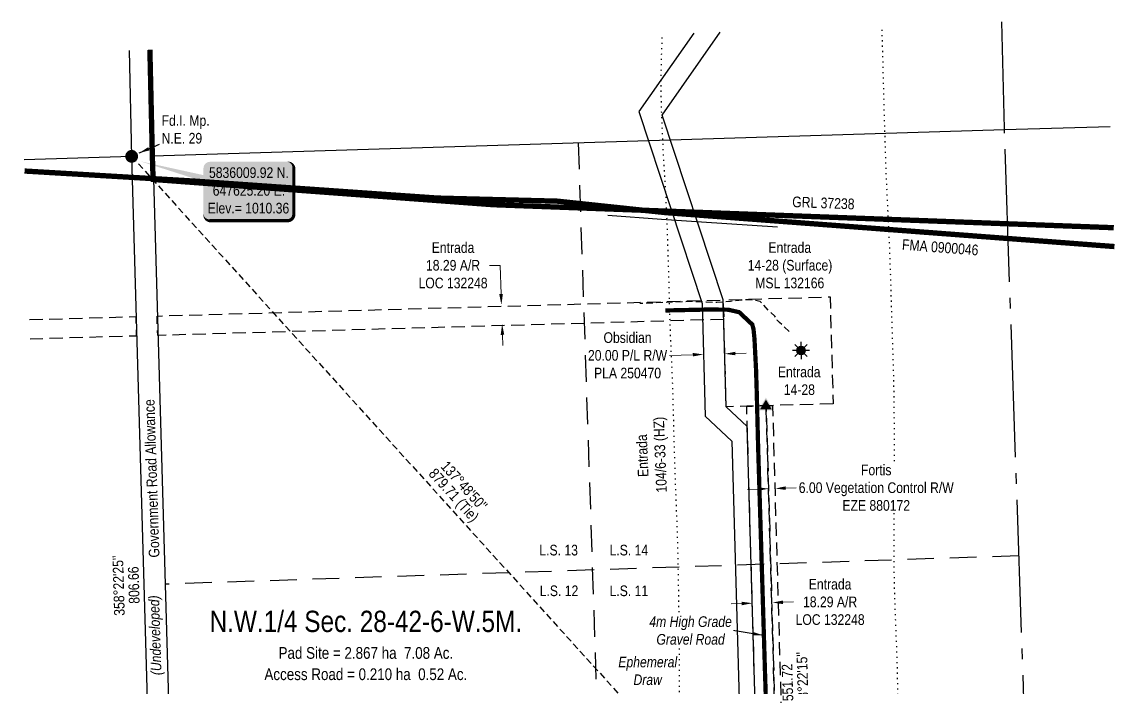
# Model space of a CAD drawing. Extents: x 643520 to 648788, y 5834306 to 5837060.
# Drawn here: x 647522 to 648552, y 5835511 to 5836136 of the extents above; entities that cross this region are included whole.
import ezdxf
from ezdxf.enums import TextEntityAlignment as Align

# ---------------------------------------------------------------- set-up
doc = ezdxf.new("R2010")
doc.units = 0
doc.header["$LTSCALE"] = 5
doc.header["$PDSIZE"] = 0.5
for name, pattern in [('CENTERLINEX3', [5, 2.5, -1, 0.5, -1]), ('foc-ACCESSROAD', [3.75, 2.5, -1.25]), ('foc-DOT', [1, 0.2, -0.8]), ('foc-FLOWLINE', [3.75, 2.5, -1.25]), ('foc-LSD', [8, 5, -3]), ('foc-QUARTERLINE', [33, 25, -3, 2, -3]), ('foc-TIELINE', [1.875, 1.25, -0.625]), ('UG_PIPE', [1.875, 1.25, -0.625])]:
    doc.linetypes.add(name, pattern=pattern)
doc.layers.get('Defpoints').update_dxf_attribs({"color": 9})
for name, color, linetype in [('AS-DRILL', 8, 'foc-DOT'), ('AS-FENCE', 48, 'foc-FENCE'), ('AS-PIPE-UG', 44, 'UG_PIPE'), ('AS-ROADS', 254, 'Continuous'), ('C-RW', 13, 'Continuous'), ('C-SYMBOL', 7, 'Continuous'), ('C-WS-S', 8, 'Continuous'), ('DETAIL-T', 7, 'Continuous'), ('F-AR', 190, 'foc-ACCESSROAD'), ('F-EZE', 190, 'foc-FLOWLINE'), ('F-WS', 190, 'foc-ACCESSROAD'), ('F-WS-S', 8, 'Continuous'), ('L-AREAREQUIRED', 7, 'Continuous'), ('L-AREAWORK', 5, 'Continuous'), ('L-BD', 7, 'Continuous'), ('L-MON', 1, 'Continuous'), ('L-ROAD-T', 7, 'Continuous'), ('L-SEC', 7, 'Continuous'), ('L-SECQ', 8, 'foc-QUARTERLINE'), ('L-SECTION-LSD', 7, 'foc-LSD'), ('L-TIE', 7, 'foc-TIELINE'), ('L-TIE-T', 7, 'Continuous'), ('T-WATER-T', 170, 'Continuous')]:
    doc.layers.add(name, color=color, linetype=linetype)
doc.layers.add('AS-FMA BOUNDARY', color=7, linetype='Continuous', true_color=0x008f47, transparency=0.7)
doc.layers.add('AS-TRAPPER BOUNDARY', color=7, linetype='CENTERLINEX3', true_color=0xb85c00, transparency=0.6)
doc.layers.add('AS-FMA-T', color=7, linetype='Continuous', true_color=0x00b386)
doc.layers.add('AS-TRAPPER-T', color=7, linetype='Continuous', true_color=0xc26100)
for name, color, linetype, lineweight in [('C-RW-T', 13, 'Continuous', 9), ('F-AR-T', 190, 'Continuous', 9), ('F-EZE-T', 190, 'Continuous', 9), ('F-WS-T', 190, 'Continuous', 9), ('T-TEXT', 48, 'Continuous', 18)]:
    doc.layers.add(name, color=color, linetype=linetype, lineweight=lineweight)
doc.styles.add('100L', font='ARIALN.TTF', dxfattribs={"height": 11})
doc.styles.add('175L', font='ARIALN.TTF', dxfattribs={"height": 20})
doc.styles.add('80', font='ARIALN.TTF', dxfattribs={"height": 10})
doc.styles.add('80CG', font='ARIALN.TTF', dxfattribs={"height": 10})
doc.styles.add('80L', font='ARIALN.TTF', dxfattribs={"height": 10})
doc.styles.add('80LS', font='ARIALNI.TTF', dxfattribs={"height": 10})
doc.styles.add('foc-LtypeFont', font='ARIALN.TTF', dxfattribs={"height": 7.35})
doc.linetypes.add('foc-FENCE', pattern='A,10,-1,["X",foc-LtypeFont,S=0.2,R=0,X=-0.625,Y=-0.75],-1.24', length=12.24)
doc.dimstyles.new('Compass 5 000', dxfattribs={"dimscale": 5, "dimtxt": 9, "dimasz": 2, "dimexe": 0.2, "dimexo": 0.0625, "dimgap": 0.5, "dimtad": 0, "dimtih": 1, "dimtoh": 1, "dimzin": 0, "dimdsep": 46, "dimtxsty": '80CG', "dimcen": 0.1, "dimse1": 1, "dimse2": 1, "dimclrd": 256, "dimclrt": 256, "dimaunit": 1, "dimadec": 4, "dimazin": 0, "dimtfac": 0.06, "dimtofl": 0, "dimtmove": 0, "dimatfit": 1, "dimfxl": 0.2, "dimtolj": 1, "dimtzin": 0, "dimlwd": -1, "dimarcsym": 0})

# ---------------------------------------------------------------- blocks, each defined once
blk = doc.blocks.new('fdia')
at = {"color": 255, "const_width": 1}
blk.add_lwpolyline([(-0.5, 0, 1), (0.5, 0, 1)], format="xyb", close=True, dxfattribs=at)
blk = doc.blocks.new('Fdiaa')
blk.add_blockref('fdia', (0, 0))
blk = doc.blocks.new('fdib')
at = {"color": 1, "const_width": 1.6}
blk.add_lwpolyline([(-0.4, 0, 1), (0.4, 0, 1)], format="xyb", close=True, dxfattribs=at)
at = {"color": 1}
blk.add_circle((0, 0), 0.8, dxfattribs=at)
blk = doc.blocks.new('Fdibb')
blk.add_blockref('fdib', (0, 0))
blk = doc.blocks.new('fdicc')
for name in ['Fdibb', 'Fdiaa']:
    blk.add_blockref(name, (0, 0))
blk = doc.blocks.new('FDI')
blk.add_blockref('fdicc', (0, 0))
blk = doc.blocks.new('*D445')
at = {"layer": 'Defpoints', "color": 0, "transparency": 16777216}
for p in [(647936, 5835869.1), (647973.1, 5835870.4), (647936.6, 5835850.8)]:
    blk.add_point(p, dxfattribs=at)
at = {"layer": 'F-AR-T', "transparency": 16777216}
for p, q in [((647971.9, 5835907.4), (647961.9, 5835907.4)), ((647972.8, 5835880.4), (647971.9, 5835907.4)), ((647974.1, 5835842.1), (647974.4, 5835832.1))]:
    blk.add_line(p, q, dxfattribs=at)
for points in [[(647974.5, 5835880.4), (647971.1, 5835880.3), (647973.1, 5835870.4)], [(647975.8, 5835842.1), (647972.4, 5835842), (647973.8, 5835852.1)]]:
    blk.add_solid(points, dxfattribs=at)
at = {"layer": 'F-AR-T', "transparency": 16777216, "insert": (647927.6, 5835907.4), "char_height": 10, "attachment_point": 5, "style": '80CG'}
blk.add_mtext('\\A1;Entrada\\P18.29 A/R\\PLOC 132248', dxfattribs=at)
blk = doc.blocks.new('*D447')
at = {"layer": 'Defpoints', "color": 0, "transparency": 16777216}
for p in [(648209.3, 5835589.6), (648209.7, 5835574.4), (648228.6, 5835574.9)]:
    blk.add_point(p, dxfattribs=at)
at = {"layer": 'F-AR-T', "transparency": 16777216}
for p, q in [((648199.3, 5835589.4), (648189.3, 5835589.1)), ((648238.1, 5835590.5), (648248.1, 5835590.8))]:
    blk.add_line(p, q, dxfattribs=at)
for points in [[(648199.2, 5835591), (648199.3, 5835587.7), (648209.3, 5835589.6)], [(648238.1, 5835592.2), (648238.2, 5835588.8), (648228.1, 5835590.2)]]:
    blk.add_solid(points, dxfattribs=at)
at = {"layer": 'F-AR-T', "transparency": 16777216, "insert": (648282.4, 5835590.8), "char_height": 10, "attachment_point": 5, "style": '80CG'}
blk.add_mtext('\\A1;Entrada\\P18.29 A/R\\PLOC 132248', dxfattribs=at)
blk = doc.blocks.new('*D451')
at = {"layer": 'Defpoints', "color": 0, "transparency": 16777216}
for p in [(648224.7, 5835696.8), (648230.7, 5835697.5), (648230.7, 5835697)]:
    blk.add_point(p, dxfattribs=at)
at = {"layer": 'F-EZE-T', "transparency": 16777216}
for p, q in [((648240.7, 5835697.8), (648250.6, 5835698.2)), ((648214.7, 5835697), (648204.7, 5835696.7))]:
    blk.add_line(p, q, dxfattribs=at)
for points in [[(648214.6, 5835698.7), (648214.7, 5835695.4), (648224.7, 5835697.3)], [(648240.6, 5835699.5), (648240.7, 5835696.2), (648230.7, 5835697.5)]]:
    blk.add_solid(points, dxfattribs=at)
at = {"layer": 'F-EZE-T', "transparency": 16777216, "insert": (648325.8, 5835698.2), "char_height": 10, "attachment_point": 5, "style": '80CG', "bg_fill": 3, "box_fill_scale": 1.1, "bg_fill_color": 256, "bg_fill_true_color": 13158600, "bg_fill_transparency": 0}
blk.add_mtext('\\A1;Fortis\\P6.00 Vegetation Control R/W\\PEZE 880172', dxfattribs=at)
blk = doc.blocks.new('GAS')
h = blk.add_hatch(color=255)
h.dxf.hatch_style = 1
edge = h.paths.add_edge_path()
edge.add_arc((0, 0), 0.9, 0, 360)
for p, q in [((-0.81, 0), (-1.62, 0)), ((-0.57, 0.57), (-1.14, 1.14)), ((0, 0.81), (0, 1.62)), ((0.57, 0.57), (1.14, 1.14)), ((1.62, 0), (0.81, 0)), ((-0.57, -0.57), (-1.14, -1.14)), ((0, -0.81), (0, -1.62)), ((1.14, -1.14), (0.57, -0.57))]:
    blk.add_line(p, q)
blk.add_circle((0, 0), 0.8)
blk = doc.blocks.new('STRIA')
blk.add_hatch(color=255).paths.add_polyline_path([(-0.04, 1.52), (-1.47, -0.87), (1.39, -0.87)])
blk = doc.blocks.new('STRIAA')
blk.add_blockref('STRIA', (0, 0))
blk = doc.blocks.new('STRIB')
at = {"color": 1}
blk.add_solid([(-1.12, -0.67), (-0.04, 1.13), (1.04, -0.67)], dxfattribs=at)
blk = doc.blocks.new('STRIBB')
blk.add_blockref('STRIB', (0, 0))
blk = doc.blocks.new('STRICC')
for name in ['STRIAA', 'STRIBB']:
    blk.add_blockref(name, (0, 0))
blk = doc.blocks.new('fdspike')
blk.add_blockref('STRICC', (0, 0))
blk = doc.blocks.new('*U555')
h = blk.add_hatch(color=254)
edge = h.paths.add_edge_path()
edge.add_line((-36.5, -28.5), (36.5, -28.5))
edge.add_arc((36.5, -22.5), 6, 270, 360)
edge.add_line((42.5, -22.5), (42.5, 21))
edge.add_arc((36.5, 21), 6, 0, 90)
edge.add_line((36.5, 27), (-36.5, 27))
edge.add_arc((-36.5, 21), 6, 90, 180)
edge.add_line((-42.5, 21), (-42.5, -22.5))
edge.add_arc((-36.5, -22.5), 6, 180, 270)
at = {"color": 1, "flags": 128}
blk.add_lwpolyline([(-101.8, 27.4, 0, 10, 0), (0, 0, 5, 5, 0)], format="xyseb", dxfattribs=at)
blk.add_lwpolyline([(-36.5, -28.5, 3, 3, 0), (36.5, -28.5, 3, 3, 0.414214), (42.5, -22.5, 3, 3, 0), (42.5, 21, 3, 0, 0.414214), (36.5, 27, 0, 0, 0), (-36.5, 27, 0, 0, 0.414214), (-42.5, 21, 0, 0, 0), (-42.5, -22.5, 0, 3, 0.414214)], format="xyseb", close=True, dxfattribs=at)
at = {"color": 1, "style": '80'}
blk.add_attdef('ENTER_TEXT_001', (-36.7, -5), '', height=10, dxfattribs=at)
blk = doc.blocks.new('*D504')
at = {"layer": 'C-RW-T', "transparency": 16777216}
for p, q in [((648153.3, 5835823.3), (648131.3, 5835822.7)), ((648193.3, 5835824.5), (648203.3, 5835824.7))]:
    blk.add_line(p, q, dxfattribs=at)
for points in [[(648153.2, 5835825), (648153.3, 5835821.7), (648163.3, 5835823.6)], [(648193.2, 5835826.1), (648193.3, 5835822.8), (648183.3, 5835824.2)]]:
    blk.add_solid(points, dxfattribs=at)
at = {"layer": 'Defpoints', "color": 0, "transparency": 16777216}
for p in [(648163.2, 5835826.1), (648163.3, 5835823.6), (648183.2, 5835826.6)]:
    blk.add_point(p, dxfattribs=at)
at = {"layer": 'C-RW-T', "transparency": 16777216, "insert": (648091.8, 5835822.7), "char_height": 10, "attachment_point": 5, "style": '80CG'}
blk.add_mtext('\\A1;Obsidian\\P20.00 P/L R/W\\PPLA 250470', dxfattribs=at)

msp = doc.modelspace()

# ---------------------------------------------------------------- linework, layer by layer
at = {"layer": 'AS-DRILL', "flags": 128}
for points in [[(648328.317, 5834319.193), (648329.67, 5834325.946), (648331.09, 5834333.213), (648332.565, 5834340.651), (648334.114, 5834348.252), (648335.698, 5834356.044), (648337.309, 5834363.946), (648339.017, 5834371.932), (648340.723, 5834379.977), (648342.394, 5834388.182), (648343.942, 5834396.503), (648345.377, 5834404.89), (648346.87, 5834413.39), (648348.547, 5834422.065), (648350.43, 5834430.856), (648352.52, 5834439.764), (648354.71, 5834448.704), (648356.946, 5834457.747), (648359.089, 5834466.876), (648361.139, 5834476.113), (648362.255, 5834481.199), (648363.177, 5834485.429), (648365.212, 5834494.825), (648367.198, 5834504.21), (648369.91, 5834517.658), (648373.343, 5834536.702), (648376.172, 5834555.856), (648378.261, 5834574.999), (648379.575, 5834594.288), (648380.127, 5834613.633), (648379.874, 5834632.795), (648379.148, 5834652.061), (648378.29, 5834671.384), (648377.277, 5834690.542), (648376.24, 5834709.83), (648375.473, 5834729.115), (648374.936, 5834748.428), (648374.478, 5834767.763), (648374.16, 5834787.102), (648373.971, 5834806.445), (648373.753, 5834825.788), (648373.515, 5834845.12), (648373.358, 5834864.424), (648373.071, 5834883.724), (648372.693, 5834903.051), (648372.547, 5834922.016), (648372.517, 5834940.753), (648372.001, 5834959.706), (648370.754, 5834978.637), (648369.113, 5834997.396), (648367.36, 5835016.221), (648365.828, 5835035.014), (648364.631, 5835053.646), (648363.487, 5835072.49), (648362.376, 5835091.255), (648361.423, 5835110.084), (648360.469, 5835128.954), (648359.534, 5835147.874), (648359.046, 5835166.848), (648358.81, 5835185.82), (648358.363, 5835204.435), (648357.818, 5835223.357), (648357.265, 5835242.169), (648356.578, 5835260.817), (648355.821, 5835279.782), (648355.172, 5835298.812), (648354.475, 5835317.779), (648353.512, 5835336.939), (648352.43, 5835355.744), (648351.412, 5835374.752), (648350.427, 5835393.651), (648349.42, 5835412.589), (648348.563, 5835431.552), (648347.727, 5835450.505), (648346.862, 5835469.398), (648346.365, 5835488.701), (648346.106, 5835508.053), (648345.718, 5835527.38), (648345.17, 5835546.722), (648344.412, 5835566.048), (648343.603, 5835585.412), (648343.005, 5835604.753), (648342.751, 5835623.934), (648342.714, 5835643.252), (648342.746, 5835662.582), (648342.848, 5835681.934), (648342.92, 5835701.265), (648342.932, 5835720.614), (648342.913, 5835739.983), (648342.865, 5835759.33), (648342.716, 5835778.675), (648342.393, 5835797.854), (648341.9, 5835817.018), (648341.301, 5835836.378), (648340.623, 5835855.707), (648340.066, 5835875.009), (648339.542, 5835894.221), (648338.884, 5835913.55), (648338.097, 5835932.825), (648337.201, 5835952.097), (648336.253, 5835971.407), (648335.366, 5835990.709), (648334.659, 5836010.017), (648334.081, 5836029.348), (648333.513, 5836048.67), (648332.974, 5836068.022), (648332.497, 5836087.327), (648331.978, 5836106.68), (648331.381, 5836126), (648331.232, 5836131.353)], [(648289.61, 5834317.875), (648289.532, 5834318.095), (648287.212, 5834324.297), (648284.749, 5834330.615), (648282.202, 5834337.051), (648279.61, 5834343.655), (648277.057, 5834350.29), (648274.5, 5834357.066), (648271.969, 5834363.952), (648269.361, 5834371.086), (648266.605, 5834378.476), (648263.816, 5834385.964), (648261.056, 5834393.484), (648258.261, 5834401.172), (648255.404, 5834408.939), (648252.434, 5834416.762), (648249.314, 5834424.621), (648246.072, 5834432.536), (648242.754, 5834440.639), (648239.402, 5834448.871), (648236, 5834457.121), (648232.504, 5834465.469), (648228.983, 5834473.996), (648225.554, 5834482.465), (648222.087, 5834491.194), (648218.609, 5834499.962), (648215.109, 5834508.8), (648213.461, 5834512.972), (648207.409, 5834528.065), (648207.16, 5834528.687), (648203.848, 5834536.941), (648200.283, 5834545.906), (648196.788, 5834554.894), (648193.471, 5834563.957), (648190.283, 5834573.065), (648189.899, 5834574.174), (648187.253, 5834582.227), (648184.512, 5834591.408), (648181.998, 5834600.726), (648179.692, 5834610.09), (648177.82, 5834618.687), (648177.644, 5834619.532), (648175.874, 5834629.042), (648174.444, 5834638.573), (648173.301, 5834648.163), (648172.405, 5834657.57), (648171.275, 5834674.003), (648171.13, 5834676.8), (648170.393, 5834695.737), (648170.058, 5834714.975), (648170.032, 5834718.786), (648169.782, 5834734.266), (648169.466, 5834753.525), (648169.338, 5834764.636), (648169.257, 5834772.548), (648168.984, 5834791.738), (648168.62, 5834809.946), (648168.601, 5834810.575), (648168.064, 5834829.528), (648167.689, 5834848.435), (648167.679, 5834855.008), (648167.805, 5834867.327), (648168.103, 5834886.135), (648168.3, 5834899.717), (648168.378, 5834905.052), (648168.471, 5834924.024), (648168.389, 5834942.84), (648168.284, 5834955.493), (648168.169, 5834961.562), (648167.683, 5834980.516), (648167.222, 5834999.271), (648167.187, 5835001.42), (648166.911, 5835018.06), (648166.763, 5835036.394), (648166.764, 5835037.024), (648166.578, 5835055.637), (648166.341, 5835069.686), (648166.27, 5835074.316), (648165.945, 5835093.215), (648165.676, 5835104.352), (648165.479, 5835112.13), (648165.068, 5835130.926), (648164.886, 5835138.214), (648164.431, 5835149.895), (648163.423, 5835168.533), (648163.141, 5835173.207), (648162.29, 5835187.368), (648161.054, 5835205.979), (648160.914, 5835207.935), (648159.742, 5835224.767), (648159.083, 5835234.242), (648158.433, 5835242.806), (648157.562, 5835253.334), (648155.775, 5835271.969), (648155.205, 5835277.544), (648153.926, 5835290.981), (648153.136, 5835299.851), (648152.252, 5835309.829), (648150.494, 5835328.484), (648149.886, 5835334.648), (648149.596, 5835337.591), (648147.691, 5835356.802), (648147.604, 5835357.69), (648145.965, 5835376.068), (648144.777, 5835392.09), (648144.56, 5835395.285), (648143.443, 5835414.219), (648142.873, 5835426.398), (648142.598, 5835433.463), (648141.994, 5835450.022), (648141.881, 5835452.76), (648141.254, 5835472.04), (648140.986, 5835484.457), (648140.888, 5835491.307), (648140.667, 5835510.429), (648140.61, 5835518.541), (648140.59, 5835529.726), (648140.581, 5835542.172), (648140.562, 5835549.064), (648140.404, 5835568.378), (648140.313, 5835575.979), (648140.171, 5835587.57), (648140.006, 5835599.561), (648139.884, 5835606.86), (648139.503, 5835625.948), (648139.339, 5835633.666), (648139.099, 5835645.154), (648138.454, 5835664.373), (648138.293, 5835668.02), (648137.67, 5835683.568), (648137.412, 5835691.074), (648137.015, 5835702.797), (648136.388, 5835722.097), (648136.264, 5835725.835), (648135.776, 5835741.217), (648135.251, 5835760.14), (648135.243, 5835760.41), (648134.786, 5835779.695), (648134.349, 5835794.058), (648134.159, 5835798.995), (648133.321, 5835818.298), (648132.825, 5835829.018), (648132.435, 5835837.58), (648131.738, 5835856.858), (648131.301, 5835874.513), (648131.261, 5835876.163), (648130.754, 5835895.466), (648130.149, 5835914.687), (648129.995, 5835919.104), (648129.523, 5835933.946), (648128.849, 5835953.135), (648128.354, 5835964.485), (648127.981, 5835972.477), (648126.924, 5835991.764), (648125.717, 5836010.716), (648125.696, 5836011.076), (648124.759, 5836030.376), (648123.971, 5836049.701), (648123.694, 5836056.486), (648123.504, 5836068.996), (648123.548, 5836088.256), (648123.771, 5836101.959), (648123.946, 5836107.387), (648124.58, 5836124.994)]]:
    msp.add_lwpolyline(points, dxfattribs=at)
at = {"layer": 'AS-FENCE', "flags": 128}
msp.add_lwpolyline([(648073.324, 5835954.631), (648123.701, 5835950.703), (648161.428, 5835948.236), (648232.839, 5835943.56)], dxfattribs=at)
at = {"layer": 'AS-FMA BOUNDARY', "const_width": 5, "flags": 128}
msp.add_lwpolyline([(647524.42, 5835996.114), (647575.085, 5835993.124), (647630.165, 5835989.873), (647684.897, 5835986.598), (647913.001, 5835970.681), (648025.653, 5835967.78), (648127.352, 5835957.019), (648549.944, 5835925.077)], dxfattribs=at)
at = {"layer": 'AS-PIPE-UG', "flags": 128}
msp.add_lwpolyline([(648243.739, 5835845.233), (648234.835, 5835853.597), (648232.676, 5835855.983), (648230.337, 5835859.621), (648225.028, 5835864.567), (648216.467, 5835873.441), (648207.855, 5835874.966), (648200.931, 5835874.862), (648188.596, 5835873.439), (648175.912, 5835872.327), (648151.647, 5835873.297), (648128.205, 5835872.475), (648103.213, 5835871.487)], dxfattribs=at)
at = {"layer": 'AS-ROADS', "const_width": 3.999, "flags": 128}
msp.add_lwpolyline([(648127.477, 5835864.96), (648167.714, 5835865.849), (648186.499, 5835865.672), (648196.834, 5835863.345), (648209.178, 5835851.738), (648210.357, 5835847.268), (648211.245, 5835838.074), (648212.717, 5835809.259), (648213.404, 5835786.953), (648214.664, 5835736.691), (648218.721, 5835604.809), (648221.286, 5835519.814), (648224.408, 5835425.994)], dxfattribs=at)
at = {"layer": 'C-RW', "flags": 128}
msp.add_lwpolyline([(648154.059, 5836125.902), (648102.273, 5836051.981), (648161.897, 5835871.381), (648164.913, 5835765.524), (648189.837, 5835741.997), (648204.594, 5835222.983), (648208.508, 5835071.866), (648211.433, 5834971.495), (648233.74, 5834420.904), (648248.727, 5834421.424), (648248.727, 5834421.424), (648226.42, 5834972.019), (648223.498, 5835072.279), (648219.584, 5835223.39), (648204.45, 5835755.699), (648184.663, 5835774.376), (648181.8, 5835874.873), (648124.404, 5836048.724), (648179.009, 5836126.669)], dxfattribs=at)
at = {"layer": 'F-AR', "flags": 128}
for points in [[(648182.321, 5835856.575), (647649.67, 5835841.478), (647649.071, 5835859.758), (648181.838, 5835874.859), (648182.321, 5835856.575)], [(648237.893, 5835224.13), (648219.581, 5835223.499), (648203.92, 5835774.867), (648222.218, 5835775.444), (648237.893, 5835224.13)]]:
    msp.add_lwpolyline(points, close=True, dxfattribs=at)
msp.add_lwpolyline([(647528.983, 5835856.355), (647628.969, 5835859.189), (647629.566, 5835840.908), (647529.577, 5835838.074)], dxfattribs=at)
at = {"layer": 'F-EZE', "flags": 128}
msp.add_lwpolyline([(648247.816, 5835072.973), (648241.818, 5835072.798), (648237.893, 5835224.114), (648222.223, 5835775.444), (648228.216, 5835775.615), (648243.883, 5835224.317), (648244.418, 5835202.89), (648247.816, 5835072.973)], close=True, dxfattribs=at)
at = {"layer": 'F-WS', "flags": 128}
msp.add_lwpolyline([(648285.241, 5835777.184), (648203.92, 5835774.867), (648184.701, 5835774.362), (648181.838, 5835874.859), (648282.377, 5835877.723), (648285.241, 5835777.184)], close=True, dxfattribs=at)
at = {"layer": 'L-SEC'}
for p, q in [((647645.266, 5836010.553), (647642.935, 5836110.174)), ((647622.83, 5836109.555), (647625.161, 5836009.938)), ((648446.458, 5836035.075), (648546.066, 5836038.122)), ((647645.266, 5836010.553), (648446.458, 5836035.075)), ((647625.161, 5836009.938), (647524.102, 5836006.66)), ((647625.161, 5836009.938), (647648.093, 5835203.817)), ((647645.266, 5836010.535), (647668.193, 5835204.51))]:
    msp.add_line(p, q, dxfattribs=at)
at = {"layer": 'L-SECQ'}
for p, q in [((648446.421, 5836036.161), (648444.058, 5836136.374)), ((648473.792, 5835232.254), (648446.421, 5836036.161))]:
    msp.add_line(p, q, dxfattribs=at)
at = {"layer": 'L-SECTION-LSD'}
for p, q in [((648045.33, 5836022.84), (648098.717, 5834416.216)), ((648460.107, 5835634.18), (647656.73, 5835607.522))]:
    msp.add_line(p, q, dxfattribs=at)

# ---------------------------------------------------------------- block references
at = {"layer": 'DETAIL-T'}
ref = msp.add_blockref('*U555', (647735.27, 5835977.843), dxfattribs=dict(at, xscale=0.9997111000000042, yscale=0.9997111000000042, zscale=0.9997111000000042))
ref.add_attrib('ENTER_TEXT_001', '5836009.92 N.', (647697.962, 5835989.612), dxfattribs={"layer": '0', "color": 1, "height": 9.99711, "style": '80'})
ref.add_attrib('ENTER_TEXT_002', '647625.20 E.', (647701.484, 5835972.91), dxfattribs={"layer": '0', "color": 1, "height": 9.99711, "style": '80'})
ref.add_attrib('ENTER_TEXT_003', 'Elev.= 1010.36', (647696.72, 5835956.207), dxfattribs={"layer": '0', "color": 1, "height": 9.99711, "style": '80'})
at = {"layer": 'F-WS-S', "xscale": 5.000000000000033, "yscale": 5.000000000000033, "zscale": 5.000000000000033}
msp.add_blockref('GAS', (648255.027, 5835827.329), dxfattribs=at)
at = {"layer": 'L-MON', "xscale": 5.000000000000033, "yscale": 5.000000000000033, "zscale": 5.000000000000033}
msp.add_blockref('FDI', (647625.199, 5836009.924), dxfattribs=at)
at = {"layer": 'L-MON', "color": 6, "xscale": 5.000000000000033, "yscale": 5.000000000000033, "zscale": 5.000000000000033}
msp.add_blockref('fdspike', (648222.218, 5835775.444), dxfattribs=at)

# ---------------------------------------------------------------- texts
at = {"layer": 'AS-FMA-T', "insert": (648350.522, 5835932.098), "char_height": 10, "attachment_point": 1, "rotation": 355.677527, "style": '80L'}
msp.add_mtext_dynamic_manual_height_columns('FMA 0900046', width=71.49775, gutter_width=49.985, heights=[0], dxfattribs=at)
at = {"layer": 'AS-TRAPPER-T', "insert": (648246.984, 5835972.211), "char_height": 10, "attachment_point": 1, "rotation": 357.877014, "style": '80L'}
msp.add_mtext_dynamic_manual_height_columns('GRL 37238', width=71.49775, gutter_width=49.985, heights=[0], dxfattribs=at)
at = {"layer": 'C-SYMBOL', "color": 3, "style": '175L'}
msp.add_text('N.W.1/4 Sec. 28-42-6-W.5M.', height=20, dxfattribs=at).set_placement((647845.567, 5835556.525), align=Align.BOTTOM_CENTER)
at = {"layer": 'C-WS-S', "insert": (648229.956, 5835812.149), "char_height": 10, "attachment_point": 1, "style": '80L'}
msp.add_mtext_dynamic_manual_height_columns('\\pi3.29391;Entrada\\P\\pi8.87372;14-28', width=45.2986, gutter_width=50, heights=[0], dxfattribs=at)
at = {"layer": 'C-WS-S', "insert": (648102.209, 5835692.147), "char_height": 10, "attachment_point": 1, "rotation": 92.276667, "style": '80L'}
msp.add_mtext_dynamic_manual_height_columns('\\pi16.00858;Entrada\\P\\pi0.67434;104/6-33 (HZ)', width=70.72794, gutter_width=50, heights=[0], dxfattribs=at)
at = {"layer": 'L-AREAREQUIRED', "color": 5, "style": '100L'}
msp.add_text('Pad Site = 2.867 ha  7.08 Ac.', height=11, dxfattribs=at).set_placement((647845.567, 5835534.025), align=Align.BOTTOM_CENTER)
at = {"layer": 'L-AREAWORK', "style": '100L'}
msp.add_text('Access Road = 0.210 ha  0.52 Ac.', height=11, dxfattribs=at).set_placement((647845.567, 5835514.025), align=Align.BOTTOM_CENTER)
at = {"layer": 'L-BD', "style": '80L'}
for s, p in [("358°22'25''", (647612.902, 5835606.2)), ('806.66', (647627.146, 5835606.604))]:
    msp.add_text(s, height=10, rotation=91.6263, dxfattribs=at).set_placement(p, align=Align.MIDDLE)
at = {"layer": 'L-BD', "color": 4, "style": '80L'}
for s, height, p in [("178°22'15''", 9.99705, (648256.528, 5835515.337)), ('551.72', 9.9971, (648242.288, 5835514.932))]:
    msp.add_text(s, height=height, rotation=91.6286, dxfattribs=at).set_placement(p, align=Align.MIDDLE)
at = {"layer": 'L-ROAD-T', "style": '80L'}
msp.add_text('Government Road Allowance', height=9.99707, rotation=91.850539, dxfattribs=at).set_placement((647644.022, 5835706.971), align=Align.MIDDLE_CENTER)
at = {"layer": 'L-TIE-T', "style": '80L'}
for s, p in [("137°48'50''", (647938.086, 5835700.046)), ('879.71 (Tie)', (647927.53, 5835690.479))]:
    msp.add_text(s, height=9.99705, rotation=312.1861, dxfattribs=at).set_placement(p, align=Align.MIDDLE)
at = {"layer": 'T-TEXT', "style": '80LS'}
msp.add_text('(Undeveloped)', height=9.99707, rotation=91.850539, dxfattribs=at).set_placement((647647.127, 5835559.442), align=Align.MIDDLE_CENTER)
at = {"layer": 'T-WATER-T', "insert": (648081.866, 5835539.309), "char_height": 9.99424, "attachment_point": 1, "style": '80L'}
msp.add_mtext_dynamic_manual_height_columns('\\pi1.26327,t131.18836;{\\fArial Narrow|b0|i1|c0|p34;Ephemeral \\P\\pi15.52176,t145.44685;Draw}', width=57.82208, gutter_width=49.985, heights=[0], dxfattribs=at)

# ---------------------------------------------------------------- dimensions: what is measured, and where the dimension line sits
at = {"layer": 'C-RW-T', "color": 6}
dim = msp.add_linear_dim(base=(648163.258, 5835823.602), p1=(648183.212, 5835826.622), p2=(648163.188, 5835826.052), angle=181.631824, text='Obsidian\\P20.00 P/L R/W\\PPLA 250470', dimstyle='Compass 5 000', dxfattribs=at)
dim.commit()
dim.dimension.update_dxf_attribs({"geometry": '*D504', "text_midpoint": (648091.77, 5835822.692), "dimtype": 161})
at = {"layer": 'F-AR-T'}
for base, p1, p2, angle, picture, middle in [((647973.149, 5835870.36), (647936.613, 5835850.828), (647936.004, 5835869.123), 91.907337, '*D445', (647927.6, 5835907.421)), ((648209.262, 5835589.647), (648228.552, 5835574.929), (648209.707, 5835574.38), 181.6691, '*D447', (648282.413, 5835590.778))]:
    dim = msp.add_linear_dim(base=base, p1=p1, p2=p2, angle=angle, text='Entrada\\P18.29 A/R\\PLOC 132248', dimstyle='Compass 5 000', dxfattribs=at)
    dim.commit()
    dim.dimension.update_dxf_attribs({"geometry": picture, "text_midpoint": middle, "dimtype": 161})

# ---------------------------------------------------------------- leaders
at = {"layer": 'T-TEXT', "path_type": 1}
msp.add_leader([(648219.785, 5835559.306), (648188.98, 5835564.284)], dimstyle='Compass 5 000', override={"dimgap": 0.5, "dimtad": 0}, dxfattribs=at)

# ---------------------------------------------------------------- next in the draw order: texts
at = {"layer": 'L-MON', "insert": (647653.344, 5836048.653), "char_height": 10, "attachment_point": 1, "style": '80L', "bg_fill": 2}
msp.add_mtext_dynamic_manual_height_columns('Fd.I. Mp.\\PN.E. 29', width=44.31613, gutter_width=49.985, heights=[0], dxfattribs=at)
at = {"layer": 'L-SECTION-LSD', "char_height": 10, "attachment_point": 1, "style": '100L', "bg_fill": 3, "bg_fill_color": 256, "bg_fill_transparency": 0}
for s, width, insert, box_fill_scale in [('L.S. 14', 36.9873, (648074.893, 5835644.554), 1.5), ('\\pi1.87793;L.S. 13', 36.82336, (648006.934, 5835644.554), 1.15), ('\\pi2.21675;L.S. 12', 37.10079, (648006.934, 5835606.27), 1.15), ('L.S. 11', 36.43875, (648074.893, 5835606.27), 1.5)]:
    msp.add_mtext_dynamic_manual_height_columns(s, width=width, gutter_width=54.984, heights=[0], dxfattribs=dict(at, insert=insert, box_fill_scale=box_fill_scale))

# ---------------------------------------------------------------- next in the draw order: linework, layer by layer
at = {"layer": 'AS-TRAPPER BOUNDARY', "const_width": 5, "flags": 128}
msp.add_lwpolyline([(648549.336, 5835942.794), (648450.022, 5835946.475), (647964.957, 5835964.457), (647645.375, 5835988.194), (647644.693, 5836009.109), (647642.352, 5836110.156)], dxfattribs=at)
at = {"layer": 'L-TIE'}
msp.add_line((647625.199, 5836009.924), (648215.787, 5835358.278), dxfattribs=at)

# ---------------------------------------------------------------- next in the draw order: leaders
at = {"layer": 'L-MON', "path_type": 1}
msp.add_leader([(647632.33, 5836013.18), (647651.484, 5836021.332)], dimstyle='Compass 5 000', override={"dimgap": 0.5, "dimtad": 0}, dxfattribs=at)

# ---------------------------------------------------------------- next in the draw order: texts
at = {"layer": 'F-WS-T', "insert": (648204.265, 5835929.175), "char_height": 9.99707, "attachment_point": 1, "style": '175L', "bg_fill": 2}
msp.add_mtext_dynamic_manual_height_columns('\\pi20.13612;Entrada\\P\\pi0.66365;14-28 (Surface)\\P\\pi7.71138;MSL 132166', width=78.97167, gutter_width=99.971, heights=[0], dxfattribs=at)
at = {"layer": 'T-TEXT', "insert": (648151.118, 5835577.311), "char_height": 9.99707, "width": 77.47156, "attachment_point": 2, "style": '80LS', "bg_fill": 3, "box_fill_scale": 1.15, "bg_fill_color": 256, "bg_fill_true_color": 256, "bg_fill_transparency": 0}
msp.add_mtext('4m High Grade\\PGravel Road', dxfattribs=at)

# ---------------------------------------------------------------- next in the draw order: dimensions: what is measured, and where the dimension line sits
at = {"layer": 'F-EZE-T'}
dim = msp.add_aligned_dim(p1=(648224.671, 5835696.809), p2=(648230.672, 5835697), distance=0.526, text='Fortis\\P6.00 Vegetation Control R/W\\PEZE 880172', dimstyle='Compass 5 000', override={"dimtfill": 1}, dxfattribs=at)
dim.commit()
dim.dimension.update_dxf_attribs({"geometry": '*D451', "text_midpoint": (648325.802, 5835698.162)})

doc.saveas('drawing.dxf')
